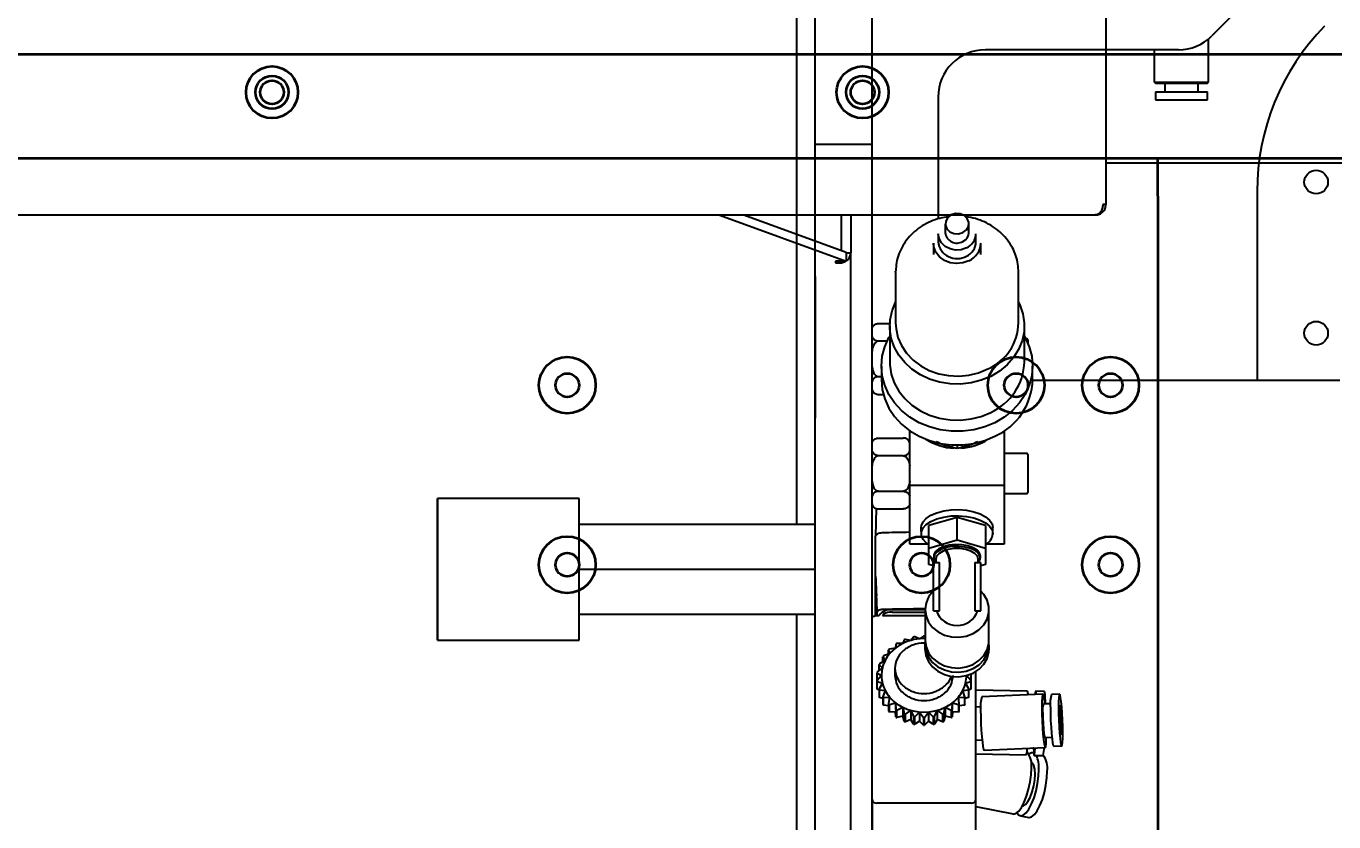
# Model space of a CAD drawing. Header units: inches. Extents: x 16559 to 58559, y 6500 to 36200.
# Drawn here: x 24480 to 24756.8, y 29773.9 to 29942.3 of the extents above; entities that cross this region are included whole.
import ezdxf

# ---------------------------------------------------------------- set-up
doc = ezdxf.new("R2010")
doc.units = ezdxf.units.IN
doc.header["$LTSCALE"] = 300
doc.layers.add('GUIDE', color=4, linetype='Continuous', lineweight=35)
for name, color, linetype in [('MACCHINA', 40, 'Continuous'), ('MORSE', 41, 'Continuous'), ('QUOTE', 7, 'Continuous')]:
    doc.layers.add(name, color=color, linetype=linetype)
doc.styles.get("Standard").update_dxf_attribs({"font": 'romans.shx'})
doc.dimstyles.new('sc1a100_pollici', dxfattribs={"dimscale": 100, "dimtxt": 3, "dimasz": 3, "dimexe": 0, "dimexo": 0, "dimgap": 1, "dimtad": 1, "dimzin": 12, "dimdsep": 46, "dimtxsty": 'Standard', "dimblk": 'CLOSEDBLANK', "dimcen": 1, "dimclrd": 253, "dimclre": 253, "dimclrt": 2, "dimadec": 0, "dimazin": 3, "dimtfac": 1, "dimtmove": 0, "dimatfit": 1, "dimldrblk": 'CLOSEDBLANK', "dimfxl": 1, "dimtolj": 1, "dimtzin": 0, "dimarcsym": 0})

# ---------------------------------------------------------------- blocks, each defined once
blk = doc.blocks.new('A$C2460d640')
at = {"layer": 'GUIDE'}
for p, q in [((8.51, 269), (-991.49, 269)), ((-19.82, 247), (-963.16, 247)), ((-125, 239), (-125, 247)), ((-125, 239), (-125, 55))]:
    blk.add_line(p, q, dxfattribs=at)
for centre, radius in [((-312.5, 261), 5.5), ((-187.5, 261), 5.5), ((-312.5, 261), 3.5), ((-312.5, 261), 2.5), ((-187.5, 261), 3.5), ((-187.5, 261), 2.5), ((-250, 199), 6), ((-155, 199), 6), ((-135, 199), 6), ((-250, 199), 2.5), ((-155, 199), 2.5), ((-135, 199), 2.5), ((-250, 161), 6), ((-175, 161), 6), ((-135, 161), 6), ((-250, 161), 2.5), ((-175, 161), 2.5), ((-135, 161), 2.5)]:
    blk.add_circle(centre, radius, dxfattribs=at)
blk = doc.blocks.new('A$Ced154922')
at = {"layer": 'MACCHINA', "linetype": 'Continuous', "lineweight": 25}
for p, q in [((964, 1712.83), (964, -434.77)), ((1090, -425.97), (964, -425.97)), ((596.17, -436.97), (961.72, -436.97)), ((875, -436.98), (875, -436.97)), ((882.26, -436.98), (875, -436.98)), ((882.26, -436.98), (882.26, -436.97)), ((882.26, -436.98), (909.06, -446.74)), ((887.39, -436.97), (909.06, -444.86)), ((908, -436.97), (908, -444.47)), ((910, -436.97), (910, -444.99)), ((961.72, -436.97), (961.8, -436.97)), ((964, -434.77), (963.36, -434.77)), ((909.06, -444.86), (909.06, -446.74)), ((909.06, -444.99), (910, -444.99)), ((910, -645.96), (910, -444.99)), ((909.06, -446.74), (906.8, -446.74)), ((906.8, -446.74), (906.8, -447.08)), ((906.8, -447.08), (907.8, -447.08)), ((907.8, -446.74), (907.8, -447.08))]:
    blk.add_line(p, q, dxfattribs=at)
for points in [[(963.36, -434.77), (963.33, -435.06), (963.27, -435.64), (962.89, -436.36), (962.35, -436.87), (961.93, -436.94), (961.72, -436.97)], [(961.8, -436.97), (962.09, -436.94), (962.66, -436.87), (963.39, -436.36), (963.9, -435.64), (963.97, -435.06), (964, -434.77)]]:
    blk.add_open_spline(points, degree=3, dxfattribs=at)
for points, knots in [([(909.06, -446.65), (909.16, -446.59), (909.51, -446.39), (909.89, -445.8), (909.96, -445.26), (910, -444.99)], [0, 0, 0, 0, 0.171424, 0.585712, 1, 1, 1, 1]), ([(907.8, -447.08), (908.1, -447.06), (908.51, -447.03), (908.83, -446.8), (908.92, -446.74)], [0, 0, 0, 0, 0.718028, 1, 1, 1, 1])]:
    blk.add_open_spline(points, degree=3, knots=knots, dxfattribs=at)
blk = doc.blocks.new('A$C35a7cedc1')
at = {"layer": 'MORSE'}
for p, q in [((-201.5, -357), (-201.5, -502.5)), ((-197.5, -689), (-197.5, -372)), ((-185.5, -689), (-185.5, -372)), ((-104.43, -389.93), (-113.57, -399.07)), ((-114.25, -408.85), (-114.25, -399.69)), ((-120.64, -402), (-161.5, -402)), ((-125.75, -402), (-125.75, -408.85)), ((-125.75, -408.85), (-125.5, -409.1)), ((-125.75, -408.85), (-114.25, -408.85)), ((-125.5, -409.1), (-114.5, -409.1)), ((-123.55, -409.1), (-123.55, -410.9)), ((-116.45, -410.9), (-116.45, -409.1)), ((-114.5, -409.1), (-114.25, -408.85)), ((-171.5, -412), (-171.5, -437.8)), ((-125.5, -410.9), (-125.5, -412.6)), ((-125.5, -410.9), (-114.5, -410.9)), ((-114.5, -412.6), (-114.5, -410.9)), ((-125.5, -412.6), (-114.5, -412.6)), ((-197.5, -422), (-185.5, -422)), ((-104, -432), (-104, -472)), ((-170, -438.81), (-170, -440.69)), ((-165, -440.69), (-165, -438.81)), ((-171.5, -440.94), (-171.5, -442.69)), ((-163.5, -442.69), (-163.5, -440.94)), ((-172.5, -442.94), (-172.5, -445.31)), ((-162.5, -445.31), (-162.5, -442.94)), ((-180.5, -449.06), (-180.5, -448.86)), ((-180.5, -449.06), (-180.5, -459.81)), ((-154.5, -459.81), (-154.5, -449.06)), ((-184.11, -459.94), (-181.74, -459.94)), ((-181.75, -460.44), (-181.75, -468.06)), ((-153.25, -468.06), (-153.25, -460.44)), ((-182.31, -463.69), (-184.11, -463.69)), ((-152.7, -463.19), (-152.94, -463.19)), ((-152.5, -463.39), (-152.5, -464.12)), ((-183.5, -468.94), (-183.5, -471.81)), ((-151.5, -471.81), (-151.5, -468.94)), ((-183.5, -471.2), (-184.11, -471.2)), ((-86.5, -472), (-151.5, -472)), ((-184.11, -474.94), (-183.09, -474.94)), ((-184.11, -484.19), (-178.89, -484.19)), ((-177.5, -506.64), (-177.5, -482.63)), ((-157.5, -482.63), (-157.5, -506.64)), ((-167.5, -485.67), (-167.5, -486.39)), ((-178.89, -487.93), (-184.11, -487.93)), ((-152.7, -487.44), (-157.5, -487.44)), ((-152.5, -487.64), (-152.5, -495.74)), ((-184.11, -495.44), (-178.89, -495.44)), ((-177.5, -494.14), (-157.5, -494.14)), ((-247.5, -497), (-277.5, -497)), ((-277.5, -527), (-277.5, -497)), ((-247.5, -527), (-247.5, -497)), ((-157.5, -495.94), (-152.7, -495.94)), ((-184.63, -499.11), (-184.75, -504.98)), ((-184.11, -499.19), (-178.89, -499.19)), ((-167.5, -500.97), (-173.5, -502.7)), ((-167.5, -505.73), (-167.5, -500.97)), ((-161.5, -502.7), (-167.5, -500.97)), ((-197.5, -502.5), (-247.5, -502.5)), ((-173.5, -510.93), (-173.5, -502.7)), ((-161.5, -502.7), (-161.5, -510.93)), ((-159.9, -504.43), (-159.9, -503.14)), ((-184.75, -521.79), (-184.75, -504.98)), ((-173.5, -507.47), (-167.5, -505.73)), ((-167.5, -505.73), (-161.5, -507.47)), ((-173.7, -506.64), (-177.5, -506.64)), ((-172.45, -509.2), (-172.45, -509.58)), ((-162.55, -509.58), (-162.55, -509.2)), ((-157.5, -506.64), (-161.3, -506.64)), ((-197.5, -512), (-247.5, -512)), ((-172.5, -511.22), (-173.5, -510.93)), ((-172.5, -510.55), (-171.24, -510.55)), ((-172.5, -520.79), (-172.5, -510.55)), ((-172, -509.8), (-172, -510.55)), ((-171.24, -520.79), (-171.24, -510.55)), ((-163.76, -510.55), (-163.76, -520.79)), ((-163.76, -510.55), (-162.5, -510.55)), ((-163, -510.55), (-163, -509.8)), ((-162.5, -520.79), (-162.5, -510.55)), ((-161.5, -510.93), (-162.5, -511.22)), ((-184.74, -513.43), (-184.71, -514.21)), ((-184.71, -514.21), (-184.67, -521.28)), ((-184.67, -515.04), (-184.63, -515.82)), ((-184.63, -515.82), (-184.63, -521.78)), ((-184.59, -516.65), (-184.55, -517.57)), ((-184.67, -521.28), (-184.71, -519.58)), ((-184.54, -518.03), (-184.46, -521.77)), ((-184.5, -519.95), (-184.5, -521.77)), ((-174.5, -520.35), (-174.25, -520.35)), ((-160.75, -527.03), (-160.8, -519.85)), ((-197.5, -521.5), (-247.5, -521.5)), ((-201.5, -521.5), (-201.5, -699.5)), ((-184.5, -521.77), (-184.02, -521.77)), ((-184.43, -521.77), (-184.43, -521.04)), ((-183.26, -521.77), (-174.25, -521.77)), ((-174.25, -520.58), (-181.25, -520.58)), ((-181.25, -521.03), (-174.25, -521.03)), ((-174.25, -520.53), (-174.25, -527.03)), ((-172.5, -520.79), (-171.24, -520.79)), ((-163.76, -520.79), (-162.5, -520.79)), ((-277.5, -527), (-247.5, -527)), ((-180.52, -528.64), (-181.81, -528.87)), ((-180.46, -527.81), (-180.52, -528.63)), ((-180.52, -528.63), (-180.52, -528.64)), ((-180.52, -528.64), (-180.52, -528.64)), ((-179, -527.68), (-180.25, -527.68)), ((-178.67, -526.89), (-179, -527.68)), ((-179, -527.68), (-179, -527.68)), ((-179, -527.68), (-179, -527.68)), ((-177.28, -527.01), (-178.43, -526.8)), ((-176.7, -526.31), (-177.28, -527.01)), ((-175.44, -526.68), (-176.44, -526.26)), ((-174.63, -526.1), (-175.44, -526.68)), ((-174.3, -527.88), (-174.3, -528.83)), ((-160.7, -528.83), (-160.75, -527.19)), ((-182.72, -531.26), (-183.93, -531.95)), ((-183.18, -530.5), (-182.72, -531.26)), ((-183.18, -531.52), (-183.18, -530.5)), ((-181.78, -529.85), (-183.06, -530.31)), ((-181.98, -529.92), (-181.98, -529.03)), ((-181.98, -529.03), (-181.78, -529.85)), ((-181.78, -529.85), (-181.78, -529.85)), ((-181.78, -529.85), (-181.78, -529.85)), ((-184.39, -537.34), (-184.41, -533.93)), ((-184.41, -533.93), (-183.5, -534.43)), ((-183.3, -532.81), (-184.39, -533.7)), ((-184.01, -532.16), (-183.3, -532.81)), ((-184.01, -533.39), (-184.01, -532.16)), ((-183.3, -532.81), (-183.3, -532.81)), ((-183.3, -532.81), (-183.3, -532.81)), ((-180.65, -532.93), (-180.65, -534.43)), ((-164.59, -534.15), (-164.61, -537.34)), ((-163.5, -598.52), (-163.5, -533.59)), ((-183.5, -534.43), (-184.41, -535.51)), ((-184.39, -535.73), (-183.3, -536.05)), ((-183.3, -536.05), (-184.01, -537.27)), ((-183.3, -536.05), (-183.3, -536.05)), ((-183.3, -536.05), (-183.3, -536.05)), ((-165.7, -536.05), (-164.61, -535.73)), ((-165.7, -536.05), (-165.7, -536.05)), ((-165.7, -536.05), (-165.7, -536.05)), ((-164.99, -537.27), (-165.7, -536.05)), ((-164.59, -535.51), (-165.5, -534.43)), ((-184.01, -537.55), (-184.39, -537.34)), ((-184.01, -537.27), (-184.01, -538.88)), ((-183.93, -537.49), (-182.72, -537.6)), ((-183.93, -539.1), (-183.93, -537.49)), ((-183.18, -539.34), (-183.93, -539.1)), ((-182.72, -537.6), (-183.18, -538.93)), ((-183.18, -538.93), (-183.18, -540.54)), ((-183.06, -539.12), (-181.78, -539.01)), ((-183.06, -540.73), (-183.06, -539.12)), ((-181.78, -539.01), (-181.98, -540.4)), ((-181.78, -539.01), (-181.78, -539.01)), ((-181.78, -539.01), (-181.78, -539.01)), ((-167.22, -539.01), (-167.22, -539.01)), ((-167.22, -539.01), (-167.22, -539.01)), ((-167.02, -540.4), (-167.22, -539.01)), ((-167.22, -539.01), (-165.94, -539.12)), ((-166.28, -537.6), (-165.07, -537.49)), ((-165.82, -538.93), (-166.28, -537.6)), ((-165.94, -539.12), (-165.94, -540.73)), ((-165.82, -540.54), (-165.82, -538.93)), ((-165.07, -539.1), (-165.82, -539.34)), ((-165.07, -537.49), (-165.07, -539.1)), ((-164.99, -538.88), (-164.99, -537.27)), ((-164.61, -537.34), (-164.99, -537.55)), ((-152.57, -537.78), (-163.5, -537.53)), ((-149.32, -538.37), (-162.27, -538.93)), ((-148.97, -537.81), (-150.87, -537.76)), ((-145.82, -538.37), (-147.52, -538.44)), ((-181.98, -540.88), (-183.06, -540.73)), ((-181.98, -540.4), (-181.98, -542.01)), ((-181.81, -540.57), (-180.52, -540.22)), ((-181.81, -542.18), (-181.81, -540.57)), ((-180.52, -542.12), (-181.81, -542.18)), ((-180.52, -540.22), (-180.52, -540.22)), ((-180.52, -540.22), (-180.52, -540.22)), ((-180.52, -540.22), (-180.46, -541.62)), ((-180.52, -540.22), (-180.46, -543.23)), ((-180.46, -543.23), (-180.52, -542.12)), ((-180.25, -541.76), (-179, -541.18)), ((-180.25, -543.37), (-180.25, -541.76)), ((-179, -541.18), (-178.67, -542.54)), ((-179, -541.18), (-179, -541.18)), ((-179, -541.18), (-179, -541.18)), ((-179, -541.18), (-179, -543.08)), ((-178.43, -542.64), (-177.28, -541.84)), ((-177.28, -541.84), (-176.7, -543.12)), ((-177.28, -541.84), (-177.28, -543.74)), ((-176.44, -543.17), (-175.44, -542.18)), ((-175.44, -542.18), (-174.63, -543.34)), ((-175.44, -542.18), (-175.44, -544.08)), ((-174.37, -543.34), (-173.56, -542.18)), ((-173.56, -542.18), (-172.56, -543.17)), ((-173.56, -542.18), (-173.56, -544.08)), ((-172.3, -543.12), (-171.72, -541.84)), ((-171.72, -541.84), (-170.57, -542.64)), ((-171.72, -541.84), (-171.72, -543.74)), ((-170.33, -542.54), (-170, -541.18)), ((-170, -541.18), (-170, -541.18)), ((-170, -541.18), (-170, -541.18)), ((-170, -541.18), (-170, -543.08)), ((-170, -541.18), (-168.75, -541.76)), ((-168.75, -541.76), (-168.75, -543.37)), ((-168.54, -541.62), (-168.48, -540.22)), ((-168.54, -543.23), (-168.48, -540.22)), ((-168.48, -542.12), (-168.54, -543.23)), ((-168.48, -540.22), (-168.48, -540.22)), ((-168.48, -540.22), (-168.48, -540.22)), ((-168.48, -540.22), (-167.19, -540.57)), ((-167.19, -542.18), (-168.48, -542.12)), ((-167.19, -540.57), (-167.19, -542.18)), ((-167.02, -542.01), (-167.02, -540.4)), ((-165.94, -540.73), (-167.02, -540.88)), ((-162.5, -541.09), (-163.5, -541.13)), ((-147.74, -540.41), (-149.23, -540.47)), ((-179, -543.08), (-180.25, -543.37)), ((-178.67, -544.16), (-179, -543.08)), ((-178.67, -542.54), (-178.67, -544.16)), ((-178.43, -544.25), (-178.43, -542.64)), ((-177.28, -543.74), (-178.43, -544.25)), ((-176.7, -544.74), (-177.28, -543.74)), ((-176.7, -543.12), (-176.7, -544.74)), ((-176.44, -544.78), (-176.44, -543.17)), ((-175.44, -544.08), (-176.44, -544.78)), ((-174.63, -544.95), (-175.44, -544.08)), ((-174.63, -543.34), (-174.63, -544.95)), ((-174.37, -544.95), (-174.37, -543.34)), ((-173.56, -544.08), (-174.37, -544.95)), ((-172.56, -544.78), (-173.56, -544.08)), ((-172.56, -543.17), (-172.56, -544.78)), ((-172.3, -544.74), (-172.3, -543.12)), ((-171.72, -543.74), (-172.3, -544.74)), ((-170.57, -544.25), (-171.72, -543.74)), ((-170.57, -542.64), (-170.57, -544.25)), ((-170.33, -544.16), (-170.33, -542.54)), ((-170, -543.08), (-170.33, -544.16)), ((-168.75, -543.37), (-170, -543.08)), ((-148.92, -547.56), (-147.44, -547.5)), ((-163.5, -548.14), (-162.2, -548.08)), ((-161.78, -550.22), (-148.83, -549.66)), ((-147.04, -549.43), (-145.35, -549.36)), ((-163.5, -551.03), (-152.87, -551.27)), ((-151.81, -552.91), (-151.82, -552.91)), ((-151.27, -550.83), (-151.38, -550.81)), ((-151.18, -551.36), (-149.28, -551.4)), ((-185.45, -560.86), (-185.45, -578.6)), ((-164.5, -561.45), (-184.5, -561.45)), ((-163.5, -562.16), (-155.66, -563.76)), ((-154.1, -564.13), (-152.34, -564.49)), ((-153.68, -562.02), (-153.67, -562.02))]:
    blk.add_line(p, q, dxfattribs=at)
at = {"layer": 'MORSE', "color": 4}
for p, q in [((-197.5, -450), (-197.5, -480)), ((-277.5, -497), (-277.5, -527))]:
    blk.add_line(p, q, dxfattribs=at)
at = {"layer": 'MORSE', "flags": 128}
for points in [[(-166.25, -440.69), (-165.52, -440.13), (-165.09, -439.38), (-165.02, -438.53), (-165.33, -437.73), (-165.98, -437.1), (-166.85, -436.72), (-167.83, -436.67), (-168.75, -436.94), (-169.48, -437.5), (-169.91, -438.25), (-169.98, -439.1), (-169.67, -439.9), (-169.02, -440.53), (-168.15, -440.91), (-167.17, -440.96), (-166.25, -440.69)], [(-165.5, -443.94), (-166.61, -444.32), (-167.8, -444.39), (-168.96, -444.16), (-169.99, -443.65), (-170.8, -442.89), (-171.32, -441.96), (-171.5, -440.94)], [(-165, -446.69), (-166.26, -447.13), (-167.61, -447.27), (-168.96, -447.08), (-170.19, -446.59), (-171.23, -445.82), (-171.99, -444.84), (-172.42, -443.72), (-172.5, -442.94)], [(-160.38, -471.13), (-162.39, -471.96), (-164.54, -472.51), (-166.75, -472.76), (-168.99, -472.71), (-171.19, -472.36), (-173.3, -471.71), (-175.26, -470.79), (-177.04, -469.61), (-178.57, -468.21), (-179.84, -466.61), (-180.8, -464.86), (-181.44, -463.01), (-181.73, -461.09), (-181.67, -459.15), (-181.26, -457.25), (-180.52, -455.42), (-180.5, -455.39)], [(-154.5, -455.39), (-154.2, -456.02), (-153.56, -457.87), (-153.27, -459.79), (-153.33, -461.73), (-153.74, -463.63), (-154.48, -465.46), (-155.55, -467.16), (-156.91, -468.7), (-158.53, -470.03), (-160.38, -471.13)], [(-180.5, -459.81), (-180.42, -461.05), (-180.01, -462.88), (-179.26, -464.62), (-178.18, -466.23), (-176.82, -467.67), (-175.2, -468.89), (-173.37, -469.86), (-171.38, -470.56), (-169.29, -470.97), (-167.14, -471.07), (-165.01, -470.86), (-162.94, -470.36), (-161, -469.56)], [(-159.5, -480.94), (-161.65, -481.84), (-163.94, -482.45), (-166.3, -482.76), (-168.7, -482.76), (-171.06, -482.45), (-173.35, -481.84), (-175.5, -480.94), (-177.48, -479.77), (-179.23, -478.36), (-180.72, -476.75), (-181.92, -474.95), (-182.79, -473.02), (-183.32, -471), (-183.5, -468.94), (-183.32, -466.87), (-182.79, -464.86), (-181.92, -462.93), (-181.75, -462.64)], [(-153.25, -462.64), (-153.08, -462.93), (-152.21, -464.86), (-151.68, -466.87), (-151.5, -468.94), (-151.68, -471), (-152.21, -473.02), (-153.08, -474.95), (-154.28, -476.75), (-155.77, -478.36), (-157.52, -479.77), (-159.5, -480.94)], [(-181.75, -468.06), (-181.73, -468.71), (-181.44, -470.63), (-180.8, -472.49), (-179.84, -474.24), (-178.57, -475.83), (-177.04, -477.24), (-175.26, -478.41), (-173.3, -479.34), (-171.19, -479.99), (-168.99, -480.34), (-166.75, -480.39), (-164.54, -480.14), (-162.39, -479.59), (-160.38, -478.75)], [(-183.5, -471.81), (-183.32, -473.88), (-182.79, -475.9), (-181.92, -477.83), (-180.72, -479.62), (-179.23, -481.24), (-177.48, -482.65), (-175.5, -483.81), (-173.35, -484.71), (-171.06, -485.32), (-168.7, -485.63), (-166.3, -485.63), (-163.94, -485.32), (-161.65, -484.71), (-159.5, -483.81)], [(-175.1, -503.14), (-175.06, -502.72), (-174.7, -501.92), (-174.01, -501.18), (-173.02, -500.52), (-171.77, -499.99), (-170.31, -499.61), (-168.73, -499.39), (-167.09, -499.34), (-165.47, -499.47), (-163.94, -499.78), (-162.58, -500.24), (-161.45, -500.84), (-160.6, -501.54), (-160.08, -502.32), (-159.9, -503.14)], [(-175.06, -504.02), (-174.7, -503.22), (-174.01, -502.48), (-173.02, -501.82), (-171.77, -501.29), (-170.31, -500.9), (-168.73, -500.68), (-167.09, -500.64), (-165.47, -500.77), (-163.94, -501.08), (-162.58, -501.54), (-161.45, -502.13), (-160.6, -502.84), (-160.08, -503.62), (-159.9, -504.43)], [(-173.5, -506.77), (-174.01, -506.39), (-174.7, -505.65), (-175.06, -504.85), (-175.1, -503.14)], [(-183.45, -504.28), (-183.71, -504.3), (-183.95, -504.35), (-184.18, -504.41), (-184.37, -504.5), (-184.53, -504.6), (-184.65, -504.72), (-184.73, -504.85), (-184.75, -504.98)], [(-162.55, -509.2), (-162.73, -508.53), (-163.27, -507.91), (-164.12, -507.39), (-165.22, -507), (-166.49, -506.77), (-167.84, -506.73), (-169.16, -506.87), (-170.35, -507.18), (-171.34, -507.64), (-172.04, -508.21), (-172.4, -508.86), (-172.45, -509.2)], [(-162.94, -510.55), (-162.6, -509.92), (-162.6, -509.24), (-162.96, -508.59), (-163.66, -508.02), (-164.65, -507.56), (-165.84, -507.25), (-167.16, -507.11), (-168.51, -507.16), (-169.78, -507.38), (-170.88, -507.77), (-171.73, -508.29), (-172.27, -508.91), (-172.45, -509.58)], [(-163, -509.8), (-163.18, -509.17), (-163.71, -508.59), (-164.55, -508.1), (-165.63, -507.76), (-166.86, -507.58), (-168.14, -507.58), (-169.37, -507.76), (-170.45, -508.1), (-171.29, -508.59), (-171.82, -509.17), (-172, -509.8)], [(-172.45, -509.58), (-172.27, -510.25), (-172.06, -510.55)], [(-160.8, -519.85), (-161.16, -518.53), (-161.86, -517.31), (-162.5, -516.6)], [(-185.5, -522.27), (-185.48, -522.17), (-185.42, -522.08), (-185.33, -521.99), (-185.21, -521.92), (-185.06, -521.86), (-184.88, -521.81), (-184.7, -521.78), (-184.5, -521.77)], [(-184.67, -521.28), (-184.65, -521.41), (-184.63, -521.45)], [(-183.43, -520.51), (-183.63, -520.52), (-183.81, -520.56), (-183.99, -520.61), (-184.14, -520.68), (-184.26, -520.76), (-184.35, -520.85), (-184.41, -520.94), (-184.43, -521.04)], [(-183.26, -521.77), (-183.14, -521.59), (-182.99, -521.44)], [(-174.25, -520.53), (-174.07, -521.87), (-173.53, -523.15), (-172.67, -524.28), (-171.53, -525.21), (-170.17, -525.89), (-168.67, -526.28), (-167.11, -526.36), (-165.56, -526.13), (-164.12, -525.59), (-162.87, -524.78), (-161.86, -523.74), (-161.16, -522.52), (-160.8, -521.2)], [(-174.25, -527.15), (-174.3, -527.88), (-174.12, -529.23), (-173.58, -530.52), (-172.71, -531.66), (-171.56, -532.6), (-170.19, -533.28), (-168.68, -533.68), (-167.1, -533.75), (-165.55, -533.52), (-164.1, -532.98), (-162.83, -532.16), (-161.82, -531.11), (-161.11, -529.89), (-160.75, -528.56)], [(-174.25, -527.03), (-174.07, -528.37), (-173.53, -529.65), (-172.67, -530.78), (-171.53, -531.71), (-170.17, -532.39), (-168.67, -532.78), (-167.11, -532.86), (-165.56, -532.63), (-164.12, -532.09), (-162.87, -531.28), (-161.86, -530.24), (-161.16, -529.02), (-160.8, -527.7), (-160.75, -527.03)], [(-160.75, -527.19), (-160.75, -527.15)], [(-174.3, -528.83), (-174.12, -530.18), (-173.58, -531.47), (-172.71, -532.61), (-171.56, -533.55), (-170.19, -534.23), (-168.68, -534.63), (-167.1, -534.7), (-165.55, -534.47), (-164.1, -533.93), (-162.83, -533.11), (-161.82, -532.06), (-161.11, -530.84), (-160.75, -529.51), (-160.7, -528.83)], [(-150.77, -538.43), (-150.79, -538.18), (-150.84, -537.81), (-150.9, -537.81), (-150.97, -538.17), (-151, -538.44)], [(-148.9, -540.46), (-148.95, -540.02), (-149.07, -539.12), (-149.2, -538.56), (-149.32, -538.37), (-149.42, -538.57), (-149.49, -539.13), (-149.54, -540.03), (-149.56, -541.2)], [(-145.12, -546.61), (-145.13, -545.28), (-145.18, -543.86), (-145.25, -542.44), (-145.35, -541.11), (-145.46, -539.97), (-145.59, -539.1), (-145.71, -538.56), (-145.82, -538.37), (-145.92, -538.56), (-145.99, -539.11), (-146.04, -539.99), (-146.06, -541.13)], [(-162.51, -541.76), (-162.49, -543.12), (-162.44, -544.58), (-162.37, -546.04), (-162.27, -547.4), (-162.15, -548.57), (-162.03, -549.47), (-161.9, -550.03), (-161.78, -550.22), (-161.78, -550.22)], [(-149.56, -541.2), (-149.54, -542.56), (-149.49, -544.03), (-149.42, -545.49), (-149.32, -546.85), (-149.2, -548.01), (-149.07, -548.91), (-148.95, -549.47), (-148.83, -549.66), (-148.73, -549.47), (-148.65, -548.9), (-148.61, -548), (-148.6, -547.55)], [(-149.38, -542.25), (-149.36, -543.41), (-149.31, -544.64), (-149.23, -545.79), (-149.13, -546.74), (-149.02, -547.35), (-148.92, -547.56), (-148.92, -547.56)], [(-147.75, -541.2), (-147.74, -542.53), (-147.69, -543.95), (-147.61, -545.37), (-147.52, -546.69), (-147.4, -547.83), (-147.28, -548.7), (-147.16, -549.25), (-147.04, -549.43), (-147.04, -549.43)], [(-146.06, -541.13), (-146.04, -542.45), (-145.99, -543.88), (-145.92, -545.3), (-145.82, -546.62), (-145.71, -547.76), (-145.59, -548.63), (-145.46, -549.18), (-145.35, -549.36), (-145.25, -549.17), (-145.18, -548.62), (-145.13, -547.75), (-145.12, -546.61)], [(-145.33, -545.36), (-145.34, -544.38), (-145.39, -543.34), (-145.46, -542.36), (-145.54, -541.57), (-145.63, -541.05), (-145.71, -540.87), (-145.78, -541.05), (-145.83, -541.57), (-145.84, -542.37)], [(-145.84, -542.37), (-145.83, -543.35), (-145.78, -544.39), (-145.71, -545.37), (-145.63, -546.17), (-145.54, -546.68), (-145.46, -546.86), (-145.39, -546.68), (-145.34, -546.16), (-145.33, -545.36)], [(-151.31, -549.77), (-151.31, -549.77), (-151.28, -550.64), (-151.23, -551.18), (-151.18, -551.36), (-151.11, -551.18), (-151.04, -550.64), (-150.97, -549.77), (-150.97, -549.75)], [(-151.27, -550.84), (-151.72, -550.81), (-152.29, -551.12)], [(-150.98, -555.32), (-151.06, -554.27), (-151.26, -553.48), (-151.59, -553.02), (-151.81, -552.91)], [(-155.66, -563.76), (-155.59, -563.77), (-155.05, -563.64), (-154.46, -563.16), (-153.87, -562.36), (-153.3, -561.28), (-152.79, -559.97), (-152.36, -558.51), (-152.04, -556.98), (-151.83, -555.45), (-151.77, -554.02)], [(-154.81, -563.49), (-154.5, -563.91), (-154.02, -564.14), (-153.48, -564.01), (-152.89, -563.53), (-152.29, -562.72), (-151.72, -561.63), (-151.21, -560.31), (-150.77, -558.84), (-150.45, -557.3), (-150.24, -555.76), (-150.17, -554.32)], [(-153.67, -562.02), (-153.47, -562.03), (-152.99, -561.76), (-152.49, -561.15), (-152.01, -560.24), (-151.59, -559.1), (-151.26, -557.83), (-151.06, -556.54), (-150.98, -555.32)], [(-152.34, -564.49), (-152.26, -564.5), (-151.72, -564.37), (-151.13, -563.89), (-150.53, -563.08), (-149.96, -561.99), (-149.45, -560.67), (-149.01, -559.2), (-148.69, -557.66), (-148.48, -556.12), (-148.41, -554.68)]]:
    blk.add_lwpolyline(points, dxfattribs=at)
at = {"layer": 'MORSE'}
for centre in [(-91.5, -430), (-91.5, -462)]:
    blk.add_circle(centre, 2.5, dxfattribs=at)
for centre, radius, start, end in [((-54, -432), 50, 135.573, 180), ((-120.64, -392), 10, 270, 315), ((-161.5, -412), 10, 90, 180), ((-167.49, -442.16), 4.05, 187.4626, 299.4073), ((-167.53, -440.44), 2.48, 185.8366, 301.0333), ((-167.12, -440.63), 2.12, 294.1867, 358.4332), ((-166.89, -440.85), 3.39, 294.1786, 358.4413), ((-166.89, -442.6), 3.39, 294.1786, 358.4413), ((-166.76, -442.81), 4.26, 294.3643, 358.2556), ((-184.11, -461.54), 1.6, 128.3591, 150), ((-184.11, -461.54), 1.6, 90, 90.7709), ((-165.45, -459.56), 10.95, 293.9649, 358.6549), ((-152.7, -463.39), 0.2, 0, 90), ((-165.29, -467.76), 12.04, 294.0755, 358.5444), ((-165.05, -471.45), 13.56, 294.1786, 358.4413), ((-184.11, -473.34), 1.6, 210, 233.2463), ((-184.11, -473.34), 1.6, 249.9118, 270), ((-184.11, -485.79), 1.6, 90, 90.7709), ((-178.89, -485.79), 1.6, 69.9118, 90), ((-184.11, -485.79), 1.6, 128.3591, 150), ((-178.89, -485.79), 1.6, 30, 53.2463), ((-167.57, -474.19), 12.15, 237.5321, 267.3704), ((-167.42, -474.2), 12.13, 273.4424, 302.4768), ((-152.7, -487.64), 0.2, 0, 90), ((-152.7, -495.74), 0.2, 270, 0), ((-184.11, -497.59), 1.6, 210, 233.2463), ((-184.11, -497.59), 1.6, 249.9118, 270), ((-178.89, -497.59), 1.6, 270, 270.7709), ((-178.89, -497.59), 1.6, 308.3591, 330), ((-174.51, -753.47), 249.35, 90.6872, 92.0549), ((-163.03, -504), 3.16, 298.9939, 352.1063), ((-168.75, -520.62), 5.5, 132.96, 179.0022), ((-184.63, -519.58), 0.075, 180, 181.1547), ((-174.5, -769.27), 248.92, 89.9992, 92.0544), ((-181.72, -523.31), 2.76, 80.2162, 146.2485), ((-181.39, -524.2), 3.19, 87.4926, 121.5291), ((-167.5, -519.23), 4.64, 199.6578, 340.3422), ((-175.42, -535.2), 8.32, 127.859, 139.9125), ((-174.95, -535.8), 9.07, 116.4918, 127.8651), ((-175.01, -536.24), 10.04, 121.4722, 122.885), ((-174.52, -536.75), 10.12, 87.8916, 116.2668), ((-174.67, -536.91), 10.79, 110.417, 111.7584), ((-174.52, -537.4), 11.31, 99.782, 101.0777), ((-174.5, -537.59), 11.49, 89.3572, 90.6428), ((-176.19, -534.59), 7.33, 139.6732, 165.9101), ((-176.12, -535.07), 8.42, 145.5184, 147.1032), ((-175.52, -535.58), 9.2, 133.1388, 134.629), ((-176.95, -534.72), 7.51, 172.2282, 173.9343), ((-176.64, -534.8), 7.82, 158.6032, 160.2632), ((-176.71, -534.43), 6.79, 166.1838, 194.8057), ((-176.95, -534.71), 7.51, 186.0657, 187.7718), ((-176.19, -534.26), 7.33, 194.0899, 220.3268), ((-172.81, -534.26), 7.33, 319.6732, 345.9101), ((-172.29, -534.42), 6.79, 346.1838, 359.9802), ((-172.05, -534.71), 7.51, 352.2282, 353.9343), ((-176.95, -536.32), 7.51, 186.0657, 187.7718), ((-176.64, -534.63), 7.82, 199.7368, 201.3968), ((-176.64, -536.24), 7.82, 199.7368, 201.3968), ((-176.12, -534.36), 8.42, 212.8968, 214.4816), ((-175.42, -533.65), 8.32, 220.0875, 232.141), ((-173.58, -533.65), 8.32, 307.859, 319.9125), ((-172.88, -534.36), 8.42, 325.5184, 327.1032), ((-172.36, -534.63), 7.82, 338.6032, 340.2632), ((-172.36, -536.24), 7.82, 338.6032, 340.2632), ((-172.05, -536.32), 7.51, 352.2282, 353.9343), ((-155.07, -540.97), 7.48, 164.1827, 186.0682), ((-154.3, -538.39), 1.83, 356.3959, 19.6269), ((-160.02, -539.76), 11.22, 356.4807, 10.0458), ((-140.51, -540.43), 7.28, 164.1827, 186.0682), ((-176.12, -535.97), 8.42, 212.8968, 214.4816), ((-175.52, -533.85), 9.2, 225.371, 226.8612), ((-175.52, -535.47), 9.2, 225.371, 226.8612), ((-174.95, -533.06), 9.07, 232.1349, 243.5082), ((-175.01, -533.19), 10.04, 237.115, 238.5278), ((-174.5, -532.03), 10.19, 243.7988, 296.2012), ((-174.05, -533.06), 9.07, 296.4918, 307.8651), ((-173.99, -533.19), 10.04, 301.4722, 302.885), ((-173.48, -533.85), 9.2, 313.1388, 314.629), ((-173.48, -535.47), 9.2, 313.1388, 314.629), ((-172.88, -535.97), 8.42, 325.5184, 327.1032), ((-144.75, -541.75), 4.66, 164.077, 186.1739), ((-175.01, -534.81), 10.04, 237.115, 238.5278), ((-174.67, -532.53), 10.79, 248.2416, 249.583), ((-174.67, -534.14), 10.79, 248.2416, 249.583), ((-174.52, -532.03), 11.31, 258.9223, 260.218), ((-174.52, -533.64), 11.31, 258.9223, 260.218), ((-174.5, -531.84), 11.49, 269.3572, 270.6428), ((-174.5, -533.45), 11.49, 269.3572, 270.6428), ((-174.48, -532.03), 11.31, 279.782, 281.0777), ((-174.48, -533.64), 11.31, 279.782, 281.0777), ((-174.33, -532.53), 10.79, 290.417, 291.7584), ((-174.33, -534.14), 10.79, 290.417, 291.7584), ((-173.99, -534.81), 10.04, 301.4722, 302.885), ((-156.13, -550.09), 3.47, 340.1141, 4.4172), ((-155.83, -553.35), 4.12, 350.599, 41.5373), ((-156.56, -549.61), 7.5, 346.18, 359.5468), ((-156.36, -553.93), 6.2, 356.3745, 24.3384), ((-152.94, -554.05), 4.57, 352.0767, 36.129), ((-184.56, -560.52), 0.94, 184.4019, 273.8113), ((-164.44, -560.52), 0.94, 266.1887, 355.5981)]:
    blk.add_arc(centre, radius, start, end, dxfattribs=at)
for centre, start_param, end_param in [((-184.73, -514.39), 6.021254, 6.806652), ((-184.66, -516), 6.021254, 6.806652), ((-184.58, -517.61), 6.021254, 6.806652), ((-184.54, -518.53), 5.235856, 6.021254)]:
    blk.add_ellipse(centre, major_axis=(-0.015, 1), ratio=0.008726, start_param=start_param, end_param=end_param, dxfattribs=at)
for points, knots in [([(-169.23, -437.32), (-169.88, -437.42), (-171.19, -437.63), (-173.09, -438.3), (-174.9, -439.24), (-176.51, -440.44), (-177.9, -441.86), (-179.03, -443.46), (-179.85, -445.2), (-180.37, -447.01), (-180.45, -448.24), (-180.49, -448.84)], [0, 0, 0, 0, 0.107527, 0.221263, 0.335028, 0.448579, 0.561609, 0.673809, 0.784943, 0.894934, 1, 1, 1, 1]), ([(-154.51, -449.11), (-154.53, -448.54), (-154.57, -447.35), (-155.02, -445.58), (-155.75, -443.87), (-156.77, -442.28), (-158.04, -440.85), (-159.53, -439.62), (-161.23, -438.61), (-163.08, -437.87), (-164.6, -437.44), (-165.51, -437.37), (-165.73, -437.35)], [0, 0, 0, 0, 0.098788, 0.205097, 0.311341, 0.417932, 0.525192, 0.633314, 0.742349, 0.852232, 0.962836, 1, 1, 1, 1]), ([(-185.5, -460.99), (-185.43, -460.79), (-185.32, -460.51), (-184.98, -460.19), (-184.69, -460.03), (-184.39, -459.95), (-184.2, -459.94), (-184.11, -459.94)], [0, 0, 0, 0, 0.454068, 0.623791, 0.794693, 0.907977, 1, 1, 1, 1]), ([(-184.11, -463.69), (-184.21, -463.68), (-184.4, -463.67), (-184.7, -463.58), (-185.04, -463.4), (-185.35, -463.07), (-185.44, -462.79), (-185.5, -462.63)], [0, 0, 0, 0, 0.10365, 0.206924, 0.37233, 0.650134, 1, 1, 1, 1]), ([(-184.11, -463.69), (-184.13, -463.69), (-184.23, -463.69), (-184.45, -463.75), (-184.77, -463.95), (-185.14, -464.42), (-185.38, -465.07), (-185.46, -465.58), (-185.5, -465.8)], [0, 0, 0, 0, 0.014891, 0.116473, 0.242877, 0.427777, 0.755723, 1, 1, 1, 1]), ([(-185.5, -469.08), (-185.49, -469.16), (-185.43, -469.51), (-185.28, -470.12), (-184.98, -470.72), (-184.59, -471.06), (-184.33, -471.18), (-184.16, -471.19), (-184.11, -471.19)], [0, 0, 0, 0, 0.091504, 0.389705, 0.690886, 0.817968, 0.946128, 1, 1, 1, 1]), ([(-184.11, -471.2), (-184.21, -471.2), (-184.4, -471.21), (-184.7, -471.3), (-185.04, -471.48), (-185.35, -471.81), (-185.44, -472.09), (-185.5, -472.25)], [0, 0, 0, 0, 0.10365, 0.206924, 0.37233, 0.650134, 1, 1, 1, 1]), ([(-185.5, -473.89), (-185.43, -474.09), (-185.32, -474.37), (-184.98, -474.69), (-184.69, -474.85), (-184.39, -474.93), (-184.2, -474.94), (-184.11, -474.94)], [0, 0, 0, 0, 0.454068, 0.623791, 0.794693, 0.907977, 1, 1, 1, 1]), ([(-185.5, -485.24), (-185.43, -485.04), (-185.32, -484.76), (-184.98, -484.44), (-184.69, -484.28), (-184.39, -484.2), (-184.2, -484.19), (-184.11, -484.19)], [0, 0, 0, 0, 0.454068, 0.623791, 0.794693, 0.907977, 1, 1, 1, 1]), ([(-177.5, -485.24), (-177.57, -485.04), (-177.68, -484.76), (-178.02, -484.44), (-178.31, -484.28), (-178.61, -484.2), (-178.8, -484.19), (-178.89, -484.19)], [0, 0, 0, 0, 0.4540677, 0.6237911, 0.7946934, 0.907977, 1, 1, 1, 1]), ([(-184.11, -487.93), (-184.21, -487.93), (-184.4, -487.92), (-184.7, -487.83), (-185.04, -487.65), (-185.35, -487.32), (-185.44, -487.04), (-185.5, -486.88)], [0, 0, 0, 0, 0.10365, 0.206924, 0.37233, 0.650134, 1, 1, 1, 1]), ([(-178.89, -487.93), (-178.79, -487.93), (-178.6, -487.92), (-178.3, -487.83), (-177.96, -487.65), (-177.65, -487.32), (-177.56, -487.04), (-177.5, -486.88)], [0, 0, 0, 0, 0.10365, 0.206924, 0.37233, 0.650134, 1, 1, 1, 1]), ([(-167.5, -486.39), (-168.45, -486.18), (-169.85, -485.88), (-171.4, -485.2), (-171.9, -484.98)], [0, 0, 0, 0, 0.672471, 1, 1, 1, 1]), ([(-163.13, -484.99), (-163.62, -485.21), (-165.15, -485.88), (-166.55, -486.18), (-167.5, -486.39)], [0, 0, 0, 0, 0.318196, 1, 1, 1, 1]), ([(-184.11, -487.94), (-184.13, -487.94), (-184.23, -487.94), (-184.45, -488), (-184.77, -488.2), (-185.14, -488.67), (-185.38, -489.32), (-185.46, -489.83), (-185.5, -490.05)], [0, 0, 0, 0, 0.014891, 0.116473, 0.242877, 0.427777, 0.755723, 1, 1, 1, 1]), ([(-178.89, -487.94), (-178.87, -487.94), (-178.77, -487.94), (-178.55, -488), (-178.23, -488.2), (-177.86, -488.67), (-177.62, -489.32), (-177.54, -489.83), (-177.5, -490.05)], [0, 0, 0, 0, 0.014891, 0.116473, 0.242877, 0.427777, 0.755723, 1, 1, 1, 1]), ([(-185.5, -493.33), (-185.49, -493.41), (-185.43, -493.76), (-185.28, -494.37), (-184.98, -494.97), (-184.59, -495.31), (-184.33, -495.42), (-184.16, -495.43), (-184.11, -495.44)], [0, 0, 0, 0, 0.091504, 0.389705, 0.690886, 0.817968, 0.946128, 1, 1, 1, 1]), ([(-184.11, -495.44), (-184.21, -495.45), (-184.4, -495.46), (-184.7, -495.55), (-185.04, -495.73), (-185.35, -496.06), (-185.44, -496.34), (-185.5, -496.5)], [0, 0, 0, 0, 0.10365, 0.206924, 0.37233, 0.650134, 1, 1, 1, 1]), ([(-177.5, -493.33), (-177.51, -493.41), (-177.57, -493.76), (-177.72, -494.37), (-178.02, -494.97), (-178.41, -495.31), (-178.67, -495.42), (-178.84, -495.43), (-178.89, -495.44)], [0, 0, 0, 0, 0.091504, 0.389705, 0.690886, 0.817968, 0.946128, 1, 1, 1, 1]), ([(-178.89, -495.44), (-178.79, -495.45), (-178.6, -495.46), (-178.3, -495.55), (-177.96, -495.73), (-177.65, -496.06), (-177.56, -496.34), (-177.5, -496.5)], [0, 0, 0, 0, 0.10365, 0.206924, 0.37233, 0.650134, 1, 1, 1, 1]), ([(-185.5, -498.14), (-185.43, -498.34), (-185.32, -498.62), (-184.98, -498.94), (-184.69, -499.09), (-184.39, -499.18), (-184.2, -499.19), (-184.11, -499.19)], [0, 0, 0, 0, 0.454068, 0.623791, 0.794693, 0.907977, 1, 1, 1, 1]), ([(-177.5, -498.14), (-177.57, -498.34), (-177.68, -498.62), (-178.02, -498.94), (-178.31, -499.09), (-178.61, -499.18), (-178.8, -499.19), (-178.89, -499.19)], [0, 0, 0, 0, 0.454068, 0.623791, 0.794693, 0.907977, 1, 1, 1, 1]), ([(-174.26, -527.64), (-174.34, -527.63), (-175.2, -527.47), (-176.92, -527.93), (-178.96, -529.05), (-180.33, -530.84), (-180.81, -532.93), (-180.33, -535.02), (-178.96, -536.79), (-176.91, -537.98), (-174.5, -538.39), (-172.07, -537.98), (-170.09, -536.78), (-168.9, -535.5), (-168.74, -534.66), (-168.71, -534.5)], [0, 0, 0, 0, 0.008892, 0.097165, 0.185438, 0.273711, 0.361984, 0.450257, 0.538531, 0.626804, 0.715077, 0.80335, 0.891623, 0.979896, 1, 1, 1, 1])]:
    blk.add_open_spline(points, degree=3, knots=knots, dxfattribs=at)
blk.add_open_spline([(-180.65, -534.43), (-180.56, -535.12), (-180.37, -536.52), (-178.95, -538.29), (-176.92, -539.48), (-174.5, -539.89), (-172.08, -539.48), (-170.05, -538.29), (-168.63, -536.52), (-168.44, -535.12), (-168.35, -534.43)], degree=3, dxfattribs=at)
blk = doc.blocks.new('_ClosedBlank')
at = {"color": 0, "linetype": 'ByBlock', "lineweight": -2}
for p, q in [((-1, 0.16667), (0, 0)), ((-1, 0.16667), (-1, -0.16667)), ((0, 0), (-1, -0.16667))]:
    blk.add_line(p, q, dxfattribs=at)
blk = doc.blocks.new('*D30')
at = {"layer": 'Defpoints', "color": 0, "transparency": 16777216}
for p in [(18582.94, 32574.28), (24577.63, 32574.28), (19620.35, 29474.28)]:
    blk.add_point(p, dxfattribs=at)
at = {"layer": 'QUOTE', "color": 253, "lineweight": -2, "transparency": 16777216}
for p, q in [((18582.94, 32874.28), (18582.94, 33174.28)), ((24577.63, 32574.28), (18582.94, 32574.28)), ((18582.94, 32574.28), (18582.94, 32274.28)), ((18582.94, 29774.28), (18582.94, 32274.28)), ((18582.94, 29474.28), (18582.94, 29774.28)), ((19620.35, 29474.28), (18582.94, 29474.28)), ((18582.94, 29174.28), (18582.94, 28874.28))]:
    blk.add_line(p, q, dxfattribs=at)
at = {"layer": 'QUOTE', "color": 253, "lineweight": -2, "transparency": 16777216, "xscale": 300, "yscale": 300, "zscale": 300}
for p, rotation in [((18582.94, 32574.28), 270), ((18582.94, 29474.28), 90)]:
    blk.add_blockref('_ClosedBlank', p, dxfattribs=dict(at, rotation=rotation))
at = {"layer": 'QUOTE', "color": 2, "transparency": 16777216, "char_height": 300, "attachment_point": 5, "rotation": 90}
for s, insert in [('\\A1;[10\'-2 1/16"]', (18911.51, 31024.28)), ('\\A1;3100', (18332.94, 31024.28))]:
    blk.add_mtext(s, dxfattribs=dict(at, insert=insert))

msp = doc.modelspace()

# ---------------------------------------------------------------- block references
at = {"layer": 'GUIDE'}
msp.add_blockref('A$C2460d640', (24844.563, 29667.28), dxfattribs=at)
at = {"layer": 'MACCHINA'}
msp.add_blockref('A$Ced154922', (23744.563, 30339.28), dxfattribs=at)
at = {"layer": 'MORSE'}
msp.add_blockref('A$C35a7cedc1', (24844.563, 30339.28), dxfattribs=at)

# ---------------------------------------------------------------- dimensions: what is measured, and where the dimension line sits
at = {"layer": 'QUOTE'}
dim = msp.add_linear_dim(base=(18582.935, 32574.281), p1=(19620.351, 29474.28), p2=(24577.627, 32574.281), angle=90, dimstyle='sc1a100_pollici', override={"dimpost": '\\X'}, dxfattribs=at)
dim.commit()
dim.dimension.update_dxf_attribs({"geometry": '*D30', "text_midpoint": (18582.935, 31024.281), "dimtype": 160})

doc.saveas('drawing.dxf')
